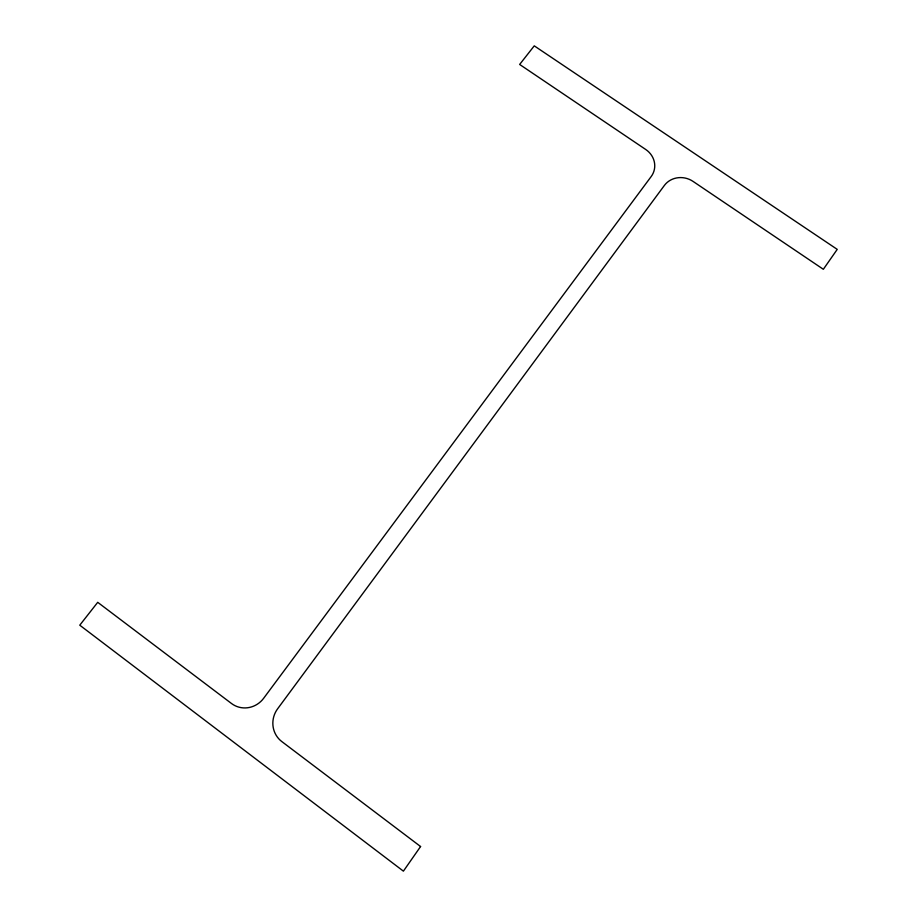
<?xml version="1.0" encoding="UTF-8"?>
<svg xmlns="http://www.w3.org/2000/svg" width="917" height="917" viewBox="0 0 917 917"><rect width="100%" height="100%" fill="white"/><g stroke="black" fill="none" stroke-linecap="round" stroke-linejoin="round"><path stroke-width="1.38" d="M420.582 846.529L403.4 871.15L79.768 625.188L97.718 602.32L231.52 703.522A23.464 22.558 -55.9 0 0 263.66 698.273L651.185 176.545A20.724 19.246 15.5 0 0 645.74 149.494L519.652 64.454L534.256 45.85L837.232 249.378L823.34 269.289L693.023 181.383A20.85 19.395 19.2 0 0 664.366 185.463L277.622 708.795A23.601 22.765 -63.4 0 0 281.794 741.555L420.582 846.529"/></g></svg>
